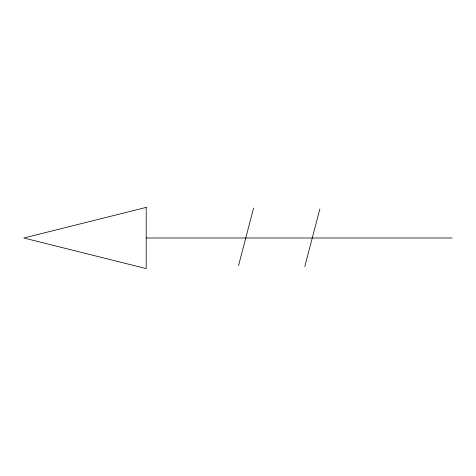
<?xml version="1.0" encoding="UTF-8"?>
<svg xmlns="http://www.w3.org/2000/svg" width="476" height="476" viewBox="0 0 476 476"><rect width="100%" height="100%" fill="white"/><g stroke="black" fill="none" stroke-linecap="round" stroke-linejoin="round"><path stroke-width="0.71" d="M238.535 265.614L253.613 208.018M304.789 266.56L319.872 208.964M146.197 238L452.2 238M146.197 207.399L23.8 238L146.197 268.601L146.197 207.399"/></g></svg>
